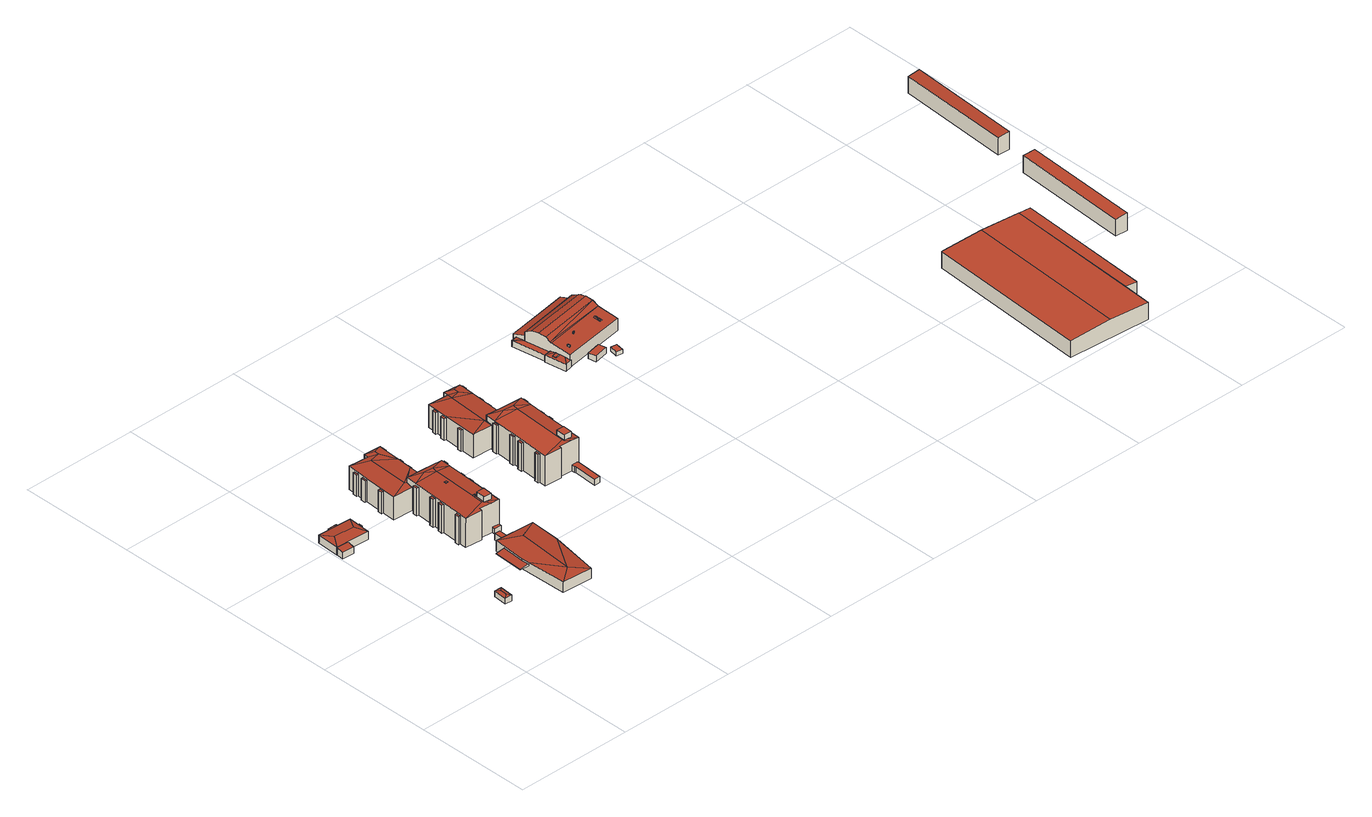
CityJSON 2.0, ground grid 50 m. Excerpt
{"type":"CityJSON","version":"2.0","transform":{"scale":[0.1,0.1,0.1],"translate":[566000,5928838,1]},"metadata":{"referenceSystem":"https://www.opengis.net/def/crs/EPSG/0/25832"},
"CityObjects":{
"building1":{"type":"Building","attributes":{"Grundfläche 2D":"17.823649","Grundhöhe NN":"1.600"},"geometry":[{"type":"Solid","lod":"3","boundaries":[[[[0,1,2,3]],[[1,4,2]],[[0,3,5]],[[1,0,5,4]],[[6,7,3,2]],[[7,8,5,3]],[[8,9,4,5]],[[9,6,2,4]],[[9,8,7,6]]]],"semantics":{"surfaces":[{"type":"RoofSurface"},{"type":"WallSurface"},{"type":"GroundSurface"}],"values":[[0,0,0,0,1,1,1,1,2]]}}]},
"building2":{"type":"Building","attributes":{"Grundfläche 2D":"160.486781","Grundhöhe NN":"2.222"},"geometry":[{"type":"Solid","lod":"3","boundaries":[[[[10,11,12]],[[10,13,14,11]],[[15,14,13]],[[15,16,12,11,14]],[[17,18,19,20]],[[21,22,23,24]],[[25,26,27,28]],[[18,29,30,13,10,31,32,19]],[[15,13,30,33]],[[34,35,12,16,15,33,36,27,26]],[[23,37,31,10,12,35,38,24]],[[20,19,32,39]],[[17,20,39,40]],[[18,17,40,29]],[[21,24,38,41]],[[22,21,41,42]],[[23,22,42,37]],[[28,27,36,43]],[[25,28,43,44]],[[26,25,44,34]],[[31,37,42,41,38,35,34,44,43,36,33,30,29,40,39,32]]]],"semantics":{"surfaces":[{"type":"RoofSurface"},{"type":"WallSurface"},{"type":"GroundSurface"}],"values":[[0,0,0,0,0,0,0,1,1,1,1,1,1,1,1,1,1,1,1,1,2]]}}]},
"building3":{"type":"Building","attributes":{"Grundfläche 2D":"550.395325","Grundhöhe NN":"1.697"},"children":["building3-1"],"geometry":[{"type":"Solid","lod":"3","boundaries":[[[[45,46,47,48,49]],[[49,48,50]],[[51,47,46]],[[52,47,51]],[[53,47,52]],[[53,50,48,47]],[[54,55,56,57]],[[58,45,49,59,60,61]],[[51,46,45,58,61,60,62,63]],[[52,51,63,64]],[[53,52,64,65]],[[50,53,65,66]],[[57,67,59,49,50,66,68,54]],[[57,56,69,67]],[[55,54,68,70]],[[56,55,70,69]],[[67,69,70,68,66,65,64,63,62,60,59]]]],"semantics":{"surfaces":[{"type":"RoofSurface"},{"type":"WallSurface"},{"type":"GroundSurface"}],"values":[[0,0,0,0,0,0,0,1,1,1,1,1,1,1,1,1,2]]}}]},
"building3-1":{"type":"BuildingInstallation","parents":["building3"],"geometry":[{"type":"MultiSurface","lod":"3","boundaries":[[[58,71,72,73,74]],[[72,71,75,76]],[[73,72,76,77]],[[74,73,77,78]],[[58,61,75,71]],[[74,78,61,58]],[[61,78,77,76,75]]],"semantics":{"surfaces":[{"type":"RoofSurface"},{"type":"WallSurface"},{"type":"OuterCeilingSurface"}],"values":[0,1,1,1,1,1,2]}}]},
"building4":{"type":"Building","attributes":{"Grundfläche 2D":"517.453667","Grundhöhe NN":"1.793"},"children":["building4-1","building4-2"],"geometry":[{"type":"Solid","lod":"3","boundaries":[[[[79,80,81,82,83,84]],[[85,86,87]],[[88,89,90,91,85,92,93]],[[85,91,86]],[[94,95,96,88,93,97,98,99]],[[100,101,95,94,102]],[[100,103,104,91,90,89,88,96,105,106,107,101]],[[108,109,104]],[[109,91,104]],[[110,87,86,109,108]],[[86,91,109]],[[111,112,113,114]],[[115,116,117,118]],[[119,120,121,122]],[[123,124,125,126]],[[127,128,129,130]],[[131,132,133,134]],[[135,136,137,138]],[[139,140,141,142]],[[96,82,81,105]],[[96,95,83,82]],[[107,79,84,83,95,101]],[[80,79,107,106]],[[105,81,80,106]],[[114,113,143,144]],[[112,111,145,146]],[[113,112,146,143]],[[118,117,147,148]],[[115,118,148,149]],[[116,115,149,150]],[[122,121,151,152]],[[119,122,152,153]],[[120,119,153,154]],[[126,125,155,156]],[[123,126,156,157]],[[124,123,157,158]],[[130,129,159,160]],[[127,130,160,161]],[[128,127,161,162]],[[139,142,163,147,117,116,150,151,121,120,154,164,133,132,165,166,93,92,85,87,167,168]],[[97,93,166,169]],[[98,97,169,170]],[[99,98,170,171]],[[114,144,172,100,102,94,99,171,145,111]],[[172,173,137,136,174,155,125,124,158,175,159,129,128,162,176,108,104,103,100]],[[87,110,108,176,167]],[[134,133,164,177]],[[131,134,177,178]],[[132,131,178,165]],[[138,137,173,179]],[[135,138,179,180]],[[136,135,180,174]],[[140,139,168,181]],[[141,140,181,182]],[[142,141,182,163]],[[163,182,181,168,167,176,162,161,160,159,175,158,157,156,155,174,180,179,173,172,144,143,146,145,171,170,169,166,165,178,177,164,154,153,152,151,150,149,148,147]]]],"semantics":{"surfaces":[{"type":"RoofSurface"},{"type":"WallSurface"},{"type":"GroundSurface"}],"values":[[0,0,0,0,0,0,0,0,0,0,0,0,0,0,0,0,0,0,0,1,1,1,1,1,1,1,1,1,1,1,1,1,1,1,1,1,1,1,1,1,1,1,1,1,1,1,1,1,1,1,1,1,1,1,1,2]]}}]},
"building4-1":{"type":"BuildingInstallation","parents":["building4"],"geometry":[{"type":"MultiSurface","lod":"3","boundaries":[[[183,184,90,89,185]],[[184,186,90]],[[183,185,89,185,187]],[[184,183,187,186]]],"semantics":{"surfaces":[{"type":"RoofSurface"},{"type":"WallSurface"}],"values":[0,1,1,1]}}]},
"building4-2":{"type":"BuildingInstallation","parents":["building4"],"geometry":[{"type":"MultiSurface","lod":"3","boundaries":[[[188,189,190,191]],[[191,190,192]],[[188,191,192,193]],[[188,193,189]]],"semantics":{"surfaces":[{"type":"RoofSurface"},{"type":"WallSurface"}],"values":[0,1,1,1]}}]},
"building5":{"type":"Building","attributes":{"Grundfläche 2D":"385.418079","Grundhöhe NN":"1.878"},"geometry":[{"type":"Solid","lod":"3","boundaries":[[[[194,195,196]],[[197,198,199,200,194]],[[194,200,195]],[[201,202,203,204,198]],[[198,204,199]],[[205,203,202]],[[206,204,203,205]],[[206,207,199,204]],[[208,209,200,199,207,210,211,212]],[[213,195,200,209]],[[214,215,216,217]],[[218,219,220,221]],[[222,223,224,225]],[[226,227,228,229,230]],[[231,232,233,234]],[[235,236,237,238]],[[225,224,239,240,221,220,241,242,234,233,243,244,202,201,198,197,194,196,245,246]],[[205,202,244,247]],[[206,205,247,248]],[[207,206,248,249]],[[211,210,207,249,250,230,229]],[[211,229,228,212]],[[251,217,216,252,253,238,237,254,255,209,208,212,228,256]],[[213,209,255,257]],[[195,213,257,258]],[[196,195,258,245]],[[214,217,251,259]],[[215,214,259,260]],[[216,215,260,252]],[[218,221,240,261]],[[219,218,261,262]],[[220,219,262,241]],[[222,225,246,263]],[[223,222,263,264]],[[224,223,264,239]],[[226,230,250,265]],[[227,226,265,266]],[[228,227,266,256]],[[231,234,242,267]],[[232,231,267,268]],[[233,232,268,243]],[[235,238,253,269]],[[236,235,269,270]],[[237,236,270,254]],[[243,268,267,242,241,262,261,240,239,264,263,246,245,258,257,255,254,270,269,253,252,260,259,251,256,266,265,250,249,248,247,244]]]],"semantics":{"surfaces":[{"type":"RoofSurface"},{"type":"WallSurface"},{"type":"GroundSurface"}],"values":[[0,0,0,0,0,0,0,0,0,0,0,0,0,0,0,0,1,1,1,1,1,1,1,1,1,1,1,1,1,1,1,1,1,1,1,1,1,1,1,1,1,1,1,1,2]]}}]},
"building6":{"type":"Building","attributes":{"Grundfläche 2D":"544.241586","Grundhöhe NN":"1.719"},"geometry":[{"type":"Solid","lod":"3","boundaries":[[[[271,272,273,274]],[[275,276,277,278,279]],[[277,280,281,282]],[[281,283,284,285,286,287,275,279,288,289,290,282]],[[291,292,289]],[[292,290,289]],[[293,294,295,292,291]],[[296,297,295,294]],[[298,299,282,290,297]],[[297,290,295]],[[277,282,299,300,301,278]],[[295,290,292]],[[302,303,304,305]],[[306,307,308,309,310,311]],[[312,313,314,315]],[[316,317,318,319]],[[320,321,322,323]],[[324,325,326,327,328]],[[329,330,331,332]],[[333,334,335,336]],[[281,280,277,272,271,284,283]],[[272,277,276,275,287,273]],[[287,286,274,273]],[[285,284,271,274,286]],[[323,322,337,338,336,335,339,340,289,288,279,341,342]],[[318,343,344,291,289,340,345,319]],[[294,293,291,344,346]],[[328,347,348,314,313,349,350,331,330,351,352,304,303,353,354,299,298,297,296,294,346,355,325,324]],[[300,299,354,356]],[[307,357,341,279,278,301,358,359,308]],[[301,300,356,358]],[[305,304,352,360]],[[302,305,360,361]],[[303,302,361,353]],[[309,308,359,362]],[[310,309,362,363]],[[311,310,363,364]],[[306,311,364,365]],[[307,306,365,357]],[[315,314,348,366]],[[312,315,366,367]],[[313,312,367,349]],[[316,319,345,368]],[[317,316,368,369]],[[318,317,369,343]],[[320,323,342,370]],[[321,320,370,371]],[[322,321,371,337]],[[326,325,355,372]],[[327,326,372,373]],[[328,327,373,347]],[[332,331,350,374]],[[329,332,374,375]],[[330,329,375,351]],[[333,336,338,376]],[[334,333,376,377]],[[335,334,377,339]],[[362,359,358,356,354,353,361,360,352,351,375,374,350,349,367,366,348,347,373,372,355,346,344,343,369,368,345,340,339,377,376,338,337,371,370,342,341,357,365,364,363]]]],"semantics":{"surfaces":[{"type":"RoofSurface"},{"type":"WallSurface"},{"type":"GroundSurface"}],"values":[[0,0,0,0,0,0,0,0,0,0,0,0,0,0,0,0,0,0,0,0,1,1,1,1,1,1,1,1,1,1,1,1,1,1,1,1,1,1,1,1,1,1,1,1,1,1,1,1,1,1,1,1,1,1,1,1,1,2]]}}]},
"building7":{"type":"Building","attributes":{"Grundfläche 2D":"386.656445","Grundhöhe NN":"1.976"},"geometry":[{"type":"Solid","lod":"3","boundaries":[[[[378,379,380,381]],[[382,383,384,385]],[[386,387,388,389]],[[390,391,392,393]],[[394,395,396,397]],[[398,399,400]],[[401,402,399,398]],[[403,404,401]],[[404,402,401]],[[405,406,404,403]],[[407,406,405]],[[408,406,407]],[[409,406,408]],[[409,410,411,404,406]],[[412,400,399,402,411]],[[411,402,404]],[[413,414,415,416]],[[381,380,417,418]],[[378,381,418,419]],[[379,378,419,420]],[[385,384,421,422]],[[382,385,422,423]],[[383,382,423,424]],[[389,388,425,426]],[[386,389,426,427]],[[387,386,427,428]],[[390,393,429,430]],[[391,390,430,431]],[[392,391,431,432]],[[394,397,433,434]],[[395,394,434,435]],[[396,395,435,436]],[[398,400,437,438]],[[401,398,438,439]],[[403,401,439,440]],[[380,379,420,421,384,383,424,425,388,387,428,441,407,405,403,440,417]],[[408,407,441,442]],[[409,408,442,443]],[[410,409,443,444]],[[397,396,436,445,416,415,446,429,393,392,432,437,400,412,411,410,444,433]],[[413,416,445,447]],[[414,413,447,448]],[[415,414,448,446]],[[443,442,441,428,427,426,425,424,423,422,421,420,419,418,417,440,439,438,437,432,431,430,429,446,448,447,445,436,435,434,433,444]]]],"semantics":{"surfaces":[{"type":"RoofSurface"},{"type":"WallSurface"},{"type":"GroundSurface"}],"values":[[0,0,0,0,0,0,0,0,0,0,0,0,0,0,0,0,0,1,1,1,1,1,1,1,1,1,1,1,1,1,1,1,1,1,1,1,1,1,1,1,1,1,1,2]]}}]},
"building8":{"type":"Building","attributes":{"Grundfläche 2D":"20.492941","Grundhöhe NN":"2.115"},"geometry":[{"type":"Solid","lod":"3","boundaries":[[[[449,450,451,452]],[[453,454,452,451]],[[454,455,449,452]],[[455,456,450,449]],[[456,453,451,450]],[[456,455,454,453]]]],"semantics":{"surfaces":[{"type":"RoofSurface"},{"type":"WallSurface"},{"type":"GroundSurface"}],"values":[[0,1,1,1,1,2]]}}]},
"building9":{"type":"Building","attributes":{"Grundfläche 2D":"756.863147","Grundhöhe NN":"2.475"},"children":["building9-1","building9-2","building9-3","building9-4"],"geometry":[{"type":"Solid","lod":"3","boundaries":[[[[457,458,459,460,461]],[[459,462,463,460]],[[462,464,465,463]],[[466,465,464]],[[467,468,466]],[[468,465,466]],[[467,469,470,468]],[[471,472,473,474,475]],[[476,473,472,477]],[[477,478,479,480,476]],[[481,482,483,484]],[[485,486,487,488]],[[489,490,488]],[[490,485,488]],[[491,485,490]],[[475,474,473,476,480,469,467,466,464,462,459,458,488,487]],[[492,470,469,480,479,493]],[[460,463,465,468,470,492,494,481,461]],[[488,458,457,461,481,484,489]],[[495,472,471,475,487,486,496]],[[477,472,495,497]],[[478,477,497,498]],[[479,478,498,493]],[[482,481,494,499]],[[483,482,499,500]],[[491,490,489,484,483,500,501]],[[485,491,501,502]],[[486,485,502,496]],[[499,494,492,493,498,497,495,496,502,501,500]]]],"semantics":{"surfaces":[{"type":"RoofSurface"},{"type":"WallSurface"},{"type":"GroundSurface"}],"values":[[0,0,0,0,0,0,0,0,0,0,0,0,0,0,0,1,1,1,1,1,1,1,1,1,1,1,1,1,2]]}}]},
"building9-1":{"type":"BuildingInstallation","parents":["building9"],"geometry":[{"type":"MultiSurface","lod":"3","boundaries":[[[503,504,505,506]],[[506,505,507,508]],[[503,506,508,509]],[[504,503,509,510]],[[505,504,510,507]]],"semantics":{"surfaces":[{"type":"RoofSurface"},{"type":"WallSurface"}],"values":[0,1,1,1,1]}}]},
"building9-2":{"type":"BuildingInstallation","parents":["building9"],"geometry":[{"type":"MultiSurface","lod":"3","boundaries":[[[511,512,513,514]],[[514,513,515,516]],[[511,514,516,517]],[[512,511,517,518]],[[513,512,518,515]]],"semantics":{"surfaces":[{"type":"RoofSurface"},{"type":"WallSurface"}],"values":[0,1,1,1,1]}}]},
"building9-3":{"type":"BuildingInstallation","parents":["building9"],"geometry":[{"type":"MultiSurface","lod":"3","boundaries":[[[519,520,521]],[[522,519,521]],[[522,523,524]],[[522,524,519]],[[521,525,526,523,522]],[[526,524,523]],[[524,520,519]],[[525,521,520]]],"semantics":{"surfaces":[{"type":"RoofSurface"},{"type":"WallSurface"}],"values":[0,0,0,0,1,1,1,1]}}]},
"building9-4":{"type":"BuildingInstallation","parents":["building9"],"geometry":[{"type":"MultiSurface","lod":"3","boundaries":[[[527,528,529,530]],[[530,529,531,532]],[[527,530,532,533]],[[528,527,533,534]],[[529,528,534,531]]],"semantics":{"surfaces":[{"type":"RoofSurface"},{"type":"WallSurface"}],"values":[0,1,1,1,1]}}]},
"building10":{"type":"Building","attributes":{"Grundfläche 2D":"9.529437","Grundhöhe NN":"2.240"},"geometry":[{"type":"Solid","lod":"3","boundaries":[[[[535,536,537,538]],[[539,540,538,537]],[[540,541,535,538]],[[541,542,536,535]],[[542,539,537,536]],[[542,541,540,539]]]],"semantics":{"surfaces":[{"type":"RoofSurface"},{"type":"WallSurface"},{"type":"GroundSurface"}],"values":[[0,1,1,1,1,2]]}}]},
"building11":{"type":"Building","attributes":{"Grundfläche 2D":"4.152206","Grundhöhe NN":"2.907"},"geometry":[{"type":"Solid","lod":"3","boundaries":[[[[543,544,545,546]],[[547,548,546,545]],[[548,549,543,546]],[[549,550,544,543]],[[550,547,545,544]],[[550,549,548,547]]]],"semantics":{"surfaces":[{"type":"RoofSurface"},{"type":"WallSurface"},{"type":"GroundSurface"}],"values":[[0,1,1,1,1,2]]}}]},
"building12":{"type":"Building","attributes":{"Grundfläche 2D":"2482.828211","Grundhöhe NN":"2.116"},"geometry":[{"type":"Solid","lod":"3","boundaries":[[[[551,552,553,554,555,556]],[[552,551,557,558,559]],[[560,554,553,552,559,561]],[[556,555,554,560,562]],[[557,551,556,562,563]],[[559,558,557,563,561]],[[563,562,560,561]]]],"semantics":{"surfaces":[{"type":"RoofSurface"},{"type":"WallSurface"},{"type":"GroundSurface"}],"values":[[0,0,1,1,1,1,2]]}}]},
"building13":{"type":"Building","attributes":{"Grundfläche 2D":"297.480993","Grundhöhe NN":"2.233"},"geometry":[{"type":"Solid","lod":"3","boundaries":[[[[558,564,565,566,567,559]],[[568,569,570,559,567,566]],[[570,571,558,559]],[[571,572,564,558]],[[564,572,573,568,566,565]],[[571,570,569,568,573,572]]]],"semantics":{"surfaces":[{"type":"RoofSurface"},{"type":"WallSurface"},{"type":"GroundSurface"}],"values":[[0,1,1,1,1,2]]}}]},
"building14":{"type":"Building","attributes":{"Grundfläche 2D":"271.656383","Grundhöhe NN":"2.351"},"geometry":[{"type":"Solid","lod":"3","boundaries":[[[[574,575,576,577]],[[578,579,577,576]],[[579,580,574,577]],[[580,581,575,574]],[[581,578,576,575]],[[581,580,579,578]]]],"semantics":{"surfaces":[{"type":"RoofSurface"},{"type":"WallSurface"},{"type":"GroundSurface"}],"values":[[0,1,1,1,1,2]]}}]},
"building15":{"type":"Building","attributes":{"Grundfläche 2D":"248.303423","Grundhöhe NN":"2.297"},"geometry":[{"type":"Solid","lod":"3","boundaries":[[[[582,583,584,585]],[[586,587,585,584]],[[587,588,582,585]],[[588,589,583,582]],[[589,586,584,583]],[[589,588,587,586]]]],"semantics":{"surfaces":[{"type":"RoofSurface"},{"type":"WallSurface"},{"type":"GroundSurface"}],"values":[[0,1,1,1,1,2]]}}]}
},
"vertices":[
[247,359,34],[249,387,34],[235,403,31],[231,345,31],[265,401,31],[261,343,31],[235,403,6],[231,345,6],[261,343,6],[265,401,6],
[154,1048,47],[125,1000,53],[148,952,47],[9,1056,47],[35,1005,53],[4,961,47],[6,960,47],[64,1066,41],[63,1053,41],[100,1051,41],[101,1064,41],[160,995,42],[161,1011,42],[152,1012,42],[151,995,42],[54,927,39],[56,957,44],[6,960,44],[4,930,39],[63,1053,12],[9,1056,12],[154,1048,12],[100,1051,12],[4,961,12],[56,957,12],[148,952,12],[6,960,12],[152,1012,12],[151,995,12],[101,1064,12],[64,1066,12],[160,995,12],[161,1011,12],[4,930,12],[54,927,12],
[420,457,51],[421,424,51],[489,301,60],[510,543,60],[429,597,51],[597,587,51],[425,254,51],[554,246,51],[589,455,51],[492,593,34],[496,647,34],[471,648,34],[468,595,34],[420,457,43],[429,597,7],[420,457,7],[420,457,35],[421,424,7],[425,254,7],[554,246,7],[589,455,7],[597,587,7],[468,595,7],[492,593,7],[471,648,7],[496,647,7],
[426,553,43],[390,555,37],[382,427,37],[421,424,43],[426,553,35],[390,555,35],[382,427,35],[421,424,35],
[506,702,162],[509,742,162],[476,744,162],[473,706,162],[473,704,162],[478,704,162],[382,955,135],[441,975,142],[386,1002,135],[467,709,141],[469,749,141],[470,760,141],[481,950,141],[367,731,135],[364,683,135],[495,684,136],[473,704,140],[473,706,141],[437,678,135],[437,680,135],[438,688,137],[525,682,136],[478,704,140],[524,682,136],[535,851,136],[541,947,136],[476,744,141],[509,742,138],[506,702,138],[544,991,136],[484,971,142],[457,997,136],[495,684,32],[494,671,31],[524,669,31],[524,682,32],[367,849,129],[375,849,129],[376,868,129],[368,868,129],[364,803,129],[372,803,129],[373,822,129],[366,823,129],[547,895,130],[538,895,130],[537,876,130],[545,875,130],[552,988,130],[544,988,130],[543,968,130],[551,967,130],[358,713,129],[366,712,129],[367,731,129],[359,732,129],[543,851,130],[535,851,130],[534,832,130],[542,831,130],[383,959,126],[374,959,126],[373,940,126],[381,939,126],[524,669,8],[524,682,8],[495,684,8],[494,671,8],[376,868,8],[368,868,8],[367,849,8],[375,849,8],[373,822,8],[366,823,8],[364,803,8],[372,803,8],[537,876,8],[545,875,8],[547,895,8],[538,895,8],[543,968,8],[551,967,8],[552,988,8],[544,988,8],[381,939,8],[367,731,8],[366,712,8],[364,683,8],[386,1002,8],[383,959,8],[437,678,8],[437,680,8],[438,688,8],[525,682,8],[534,832,8],[535,851,8],[541,947,8],[544,991,8],[359,732,8],[358,713,8],[542,831,8],[543,851,8],[374,959,8],[373,940,8],
[481,748,141],[482,759,141],[476,749,141],[482,759,140],[481,748,140],
[455,877,141],[465,876,141],[465,886,141],[455,887,141],[455,887,140],[455,877,140],
[462,1065,108],[386,1002,113],[457,997,108],[463,1085,108],[466,1130,108],[388,1185,113],[378,1008,114],[470,1202,108],[472,1227,108],[435,1215,111],[435,1196,111],[399,1231,109],[398,1211,109],[312,1217,109],[305,1122,109],[296,977,109],[310,1188,109],[308,1168,109],[308,1167,109],[383,972,108],[298,1143,101],[297,1122,101],[305,1122,101],[307,1143,101],[472,1110,102],[474,1129,102],[466,1130,102],[464,1110,102],[470,1065,102],[471,1085,102],[463,1085,102],[462,1065,102],[302,1188,101],[300,1167,101],[308,1167,101],[308,1168,101],[310,1188,101],[478,1202,102],[480,1222,102],[472,1222,102],[470,1202,102],[293,1051,102],[291,1031,102],[299,1031,102],[301,1051,102],[463,1085,9],[464,1110,9],[466,1130,9],[470,1202,9],[472,1222,9],[472,1227,9],[457,997,9],[462,1065,9],[399,1231,9],[398,1211,9],[312,1217,9],[310,1188,9],[307,1143,9],[305,1122,9],[301,1051,9],[299,1031,9],[296,977,9],[308,1167,9],[383,972,9],[386,1002,9],[298,1143,9],[297,1122,9],[472,1110,9],[474,1129,9],[470,1065,9],[471,1085,9],[302,1188,9],[300,1167,9],[478,1202,9],[480,1222,9],[293,1051,9],[291,1031,9],
[936,817,162],[933,777,162],[965,774,162],[968,815,162],[944,776,139],[936,776,139],[933,777,139],[953,758,137],[984,756,137],[933,779,140],[933,781,140],[930,783,140],[934,790,140],[936,817,140],[947,816,139],[968,815,138],[965,774,138],[993,906,137],[1000,1015,137],[946,1025,140],[1003,1066,137],[947,1045,143],[916,1071,137],[843,1076,137],[899,1049,143],[840,1032,137],[840,1031,137],[834,922,137],[823,757,137],[896,752,137],[897,762,138],[818,787,129],[825,786,129],[826,806,129],[819,806,129],[974,639,33],[981,757,33],[953,758,33],[952,743,33],[956,743,33],[950,640,33],[826,923,130],[834,922,130],[835,942,130],[828,942,130],[1010,1041,130],[1012,1062,130],[1003,1062,130],[1002,1042,130],[1002,906,130],[1003,925,130],[994,925,131],[993,906,131],[840,1031,130],[840,1032,130],[833,1033,130],[832,1013,130],[839,1012,130],[823,877,129],[831,877,129],[832,897,129],[824,897,129],[1005,951,129],[1006,970,129],[997,971,130],[996,951,130],[994,925,7],[996,951,7],[997,971,7],[1000,1015,7],[984,756,7],[993,906,7],[1003,1062,7],[1003,1066,7],[1002,1042,7],[843,1076,7],[839,1012,7],[835,942,7],[834,922,7],[832,897,7],[831,877,7],[826,806,7],[825,786,7],[823,757,7],[840,1032,7],[896,752,7],[981,757,7],[897,762,7],[953,758,7],[819,806,7],[818,787,7],[952,743,7],[956,743,7],[950,640,7],[974,639,7],[828,942,7],[826,923,7],[1010,1041,7],[1012,1062,7],[1002,906,7],[1003,925,7],[833,1033,7],[832,1013,7],[824,897,7],[823,877,7],[1005,951,7],[1006,970,7],
[758,1243,103],[766,1242,103],[767,1261,103],[759,1261,103],[755,1197,103],[763,1196,103],[764,1216,103],[756,1216,103],[750,1107,102],[757,1107,102],[758,1125,102],[751,1125,102],[937,1276,102],[938,1295,102],[930,1296,102],[929,1276,102],[928,1140,102],[929,1159,102],[922,1159,102],[920,1141,102],[856,1305,109],[892,1289,113],[930,1300,109],[855,1285,109],[891,1269,113],[769,1290,109],[849,1258,115],[763,1196,110],[837,1080,115],[754,1051,112],[841,1046,109],[843,1076,114],[916,1071,109],[926,1230,109],[929,1276,109],[931,1184,102],[932,1204,102],[924,1205,102],[923,1185,102],[767,1261,10],[759,1261,10],[758,1243,10],[766,1242,10],[764,1216,10],[756,1216,10],[755,1197,10],[763,1196,10],[758,1125,10],[751,1125,10],[750,1107,10],[757,1107,10],[929,1276,10],[937,1276,10],[938,1295,10],[930,1296,10],[920,1141,10],[928,1140,10],[929,1159,10],[922,1159,10],[930,1300,10],[856,1305,10],[855,1285,10],[769,1290,10],[754,1051,10],[841,1046,10],[843,1076,10],[916,1071,10],[923,1185,10],[924,1205,10],[931,1184,10],[932,1204,10],
[1523,1177,37],[1517,1210,37],[1457,1199,36],[1463,1166,36],[1457,1199,11],[1463,1166,11],[1523,1177,11],[1517,1210,11],
[1342,1399,80],[1341,1399,80],[1346,1370,97],[1618,1414,97],[1613,1444,80],[1351,1338,103],[1623,1385,103],[1356,1309,97],[1628,1355,97],[1359,1290,85],[1359,1285,82],[1632,1330,82],[1373,1202,66],[1645,1246,66],[1335,1286,45],[1330,1286,45],[1363,1266,49],[1360,1284,46],[1359,1290,45],[1369,1226,49],[1344,1194,45],[1375,1199,45],[1375,1202,45],[1373,1202,45],[1613,1444,65],[1605,1494,50],[1333,1450,50],[1342,1399,65],[1311,1433,40],[1335,1286,40],[1359,1290,41],[1341,1399,41],[1342,1399,41],[1340,1411,42],[1335,1437,41],[1645,1246,15],[1375,1202,15],[1613,1444,15],[1330,1286,15],[1335,1286,15],[1344,1194,15],[1375,1199,15],[1605,1494,15],[1333,1450,15],[1335,1437,15],[1311,1433,15],
[1465,1277,85],[1464,1280,85],[1458,1279,85],[1459,1275,85],[1458,1279,78],[1459,1275,77],[1465,1277,77],[1464,1280,78],
[1403,1233,79],[1402,1243,79],[1397,1242,79],[1398,1232,79],[1397,1242,73],[1398,1232,71],[1403,1233,71],[1402,1243,73],
[1583,1298,81],[1577,1297,78],[1582,1269,73],[1588,1270,76],[1594,1271,73],[1589,1299,78],[1582,1269,72],[1594,1271,72],
[1345,1244,49],[1362,1247,52],[1360,1262,52],[1343,1259,49],[1360,1262,48],[1343,1259,46],[1345,1244,46],[1362,1247,48],
[1563,1136,30],[1569,1172,30],[1543,1176,30],[1537,1141,30],[1543,1176,12],[1537,1141,12],[1563,1136,12],[1569,1172,12],
[1672,1437,35],[1686,1439,35],[1681,1469,35],[1667,1467,35],[1681,1469,19],[1667,1467,19],[1672,1437,19],[1686,1439,19],
[2860,19,91],[2906,719,91],[2732,731,83],[2726,731,83],[2726,728,83],[2680,31,83],[3033,7,84],[3041,130,85],[3079,708,85],[2726,731,11],[3079,708,11],[2680,31,11],[3033,7,11],
[3092,126,83],[3093,128,83],[3131,704,83],[3080,708,85],[3131,704,12],[3080,708,12],[3079,708,12],[3041,130,12],[3092,126,12],[3093,128,12],
[3381,941,88],[3327,944,86],[3295,443,87],[3349,440,89],[3295,443,14],[3349,440,14],[3381,941,14],[3327,944,14],
[3337,1081,85],[3388,1078,91],[3418,1563,91],[3367,1566,85],[3418,1563,13],[3367,1566,13],[3337,1081,13],[3388,1078,13]
]}
